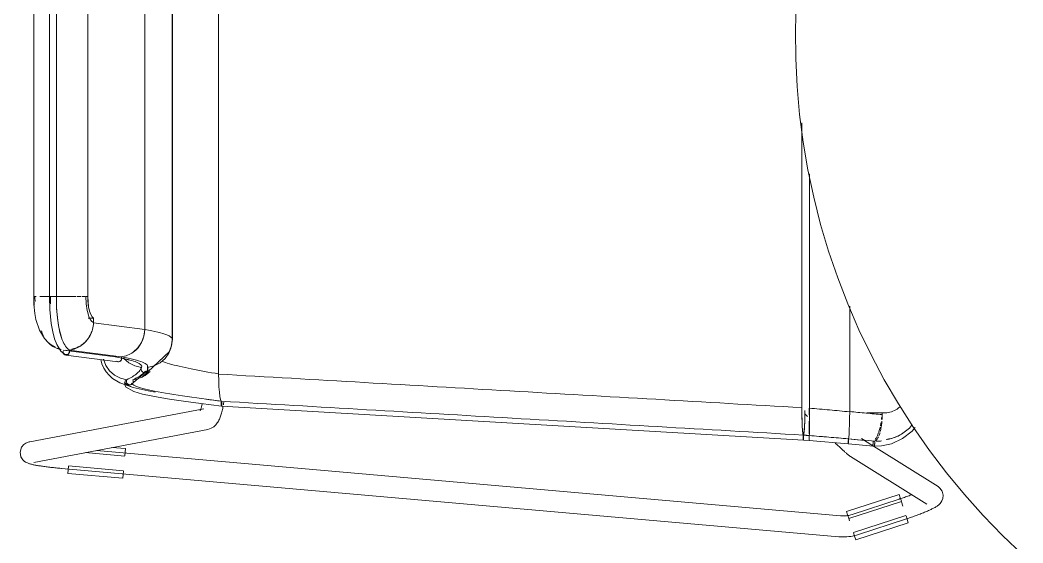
# Model space of a CAD drawing. Header units: millimetres. Extents: x 155927 to 295199, y -4084 to 97293.
# Drawn here: x 158906 to 159478, y 17120 to 17418 of the extents above; entities that cross this region are included whole.
import ezdxf

# ---------------------------------------------------------------- set-up
doc = ezdxf.new("R2010")
doc.units = ezdxf.units.MM
doc.header["$MEASUREMENT"] = 0
doc.layers.add('I-FURN', color=8, linetype='CONTINUOUS', lineweight=9)

msp = doc.modelspace()

# ---------------------------------------------------------------- linework, layer by layer
at = {"layer": 'I-FURN'}
for p, q in [((159019.54, 17599.69), (159019.54, 17216.29)), ((159019.54, 17216.29), (159019.54, 17599.69)), ((158993.04, 17580.38), (158993.04, 17235.6)), ((158993.04, 17235.6), (158993.04, 17580.38)), ((158977.44, 17574.34), (158977.44, 17241.63)), ((158977.44, 17241.63), (158977.44, 17574.34)), ((158914.07, 17555.42), (158914.07, 17260.56)), ((158923.11, 17555.42), (158923.11, 17260.56)), ((158927.07, 17260.56), (158927.07, 17555.42)), ((158944.91, 17555.42), (158944.91, 17260.56)), ((158944.97, 17260.56), (158944.97, 17555.42)), ((158993.19, 17236.13), (158993.19, 17540.93)), ((159349.09, 17428.3), (159348.6, 17412.31)), ((159348.6, 17412.31), (159348.75, 17396.31)), ((159348.75, 17396.31), (159349.53, 17380.33)), ((159349.53, 17380.33), (159350.96, 17364.39)), ((159350.96, 17364.39), (159353.02, 17348.53)), ((159352.27, 17359.63), (159352.27, 17197.04)), ((159352.27, 17197.04), (159352.27, 17359.63)), ((159353.02, 17348.53), (159355.72, 17332.76)), ((159355.72, 17332.76), (159359.04, 17317.11)), ((159356.59, 17330.41), (159356.59, 17196.77)), ((159356.59, 17196.77), (159356.59, 17330.41)), ((159359.04, 17317.11), (159362.98, 17301.6)), ((159362.98, 17301.6), (159367.55, 17286.27)), ((159367.55, 17286.27), (159372.72, 17271.13)), ((159372.72, 17271.13), (159378.49, 17256.21)), ((158914.07, 17260.56), (158914.24, 17260.56)), ((158914.15, 17256.04), (158914.07, 17260.56)), ((158915.56, 17260.56), (158914.09, 17260.56)), ((158920.17, 17260.56), (158917.59, 17260.56)), ((158920.33, 17260.56), (158923.35, 17260.56)), ((158923.35, 17260.56), (158920.34, 17260.56)), ((158927.07, 17260.56), (158923.11, 17260.56)), ((158923.26, 17253), (158923.11, 17260.56)), ((158923.11, 17260.56), (158923.18, 17260.56)), ((158923.18, 17260.56), (158923.38, 17260.56)), ((158923.38, 17260.56), (158923.68, 17260.56)), ((158923.68, 17260.56), (158924.07, 17260.56)), ((158924.07, 17260.56), (158924.52, 17260.56)), ((158924.52, 17260.56), (158925.02, 17260.56)), ((158925.02, 17260.56), (158925.51, 17260.56)), ((158925.51, 17260.56), (158925.99, 17260.56)), ((158925.99, 17260.56), (158926.41, 17260.56)), ((158926.41, 17260.56), (158926.74, 17260.56)), ((158926.74, 17260.56), (158926.96, 17260.56)), ((158926.96, 17260.56), (158927.06, 17260.56)), ((158927.04, 17260.56), (158930.85, 17260.56)), ((158930.86, 17260.56), (158927.04, 17260.56)), ((158927.07, 17260.56), (158927.16, 17254.15)), ((158934.61, 17260.56), (158931.05, 17260.56)), ((158934.97, 17260.56), (158937.52, 17260.56)), ((158938.08, 17260.56), (158937.5, 17260.56)), ((158941.06, 17260.56), (158938.6, 17260.56)), ((158943.39, 17260.56), (158941.65, 17260.56)), ((158945.08, 17257.53), (158944.97, 17260.56)), ((158914.67, 17250.84), (158914.15, 17256.04)), ((158945.4, 17254.67), (158945.08, 17257.53)), ((158945.91, 17252.18), (158945.4, 17254.67)), ((159378.49, 17256.21), (159384.86, 17241.53)), ((159379.56, 17194.83), (159379.56, 17254.95)), ((159379.56, 17254.95), (159379.56, 17194.83)), ((158915.32, 17247.34), (158914.67, 17250.84)), ((158924.06, 17245.12), (158923.26, 17253)), ((158927.16, 17254.15), (158927.64, 17248.16)), ((158946.58, 17250.2), (158945.91, 17252.18)), ((158947.37, 17248.85), (158946.58, 17250.2)), ((158948.23, 17248.21), (158947.37, 17248.85)), ((158917.34, 17241.19), (158915.32, 17247.34)), ((158924.92, 17240.4), (158924.06, 17245.12)), ((158927.64, 17248.16), (158928.47, 17242.73)), ((158945.22, 17248.21), (158948.23, 17248.21)), ((158948.16, 17245.49), (158948.23, 17248.21)), ((158977.44, 17241.63), (158948.16, 17245.49)), ((158920.21, 17236.47), (158917.34, 17241.19)), ((158926, 17236.36), (158924.92, 17240.4)), ((158928.47, 17242.73), (158929.27, 17239.23)), ((158929.27, 17239.23), (158930.15, 17236.4)), ((158975.65, 17234.32), (158976.96, 17237.86)), ((158976.96, 17237.86), (158977.44, 17241.63)), ((159384.86, 17241.53), (159391.81, 17227.12)), ((158922.05, 17234.49), (158920.21, 17236.47)), ((158924.12, 17232.82), (158922.05, 17234.49)), ((158926.39, 17231.49), (158924.12, 17232.82)), ((158927.19, 17233.19), (158926, 17236.36)), ((158929.5, 17229.36), (158927.19, 17233.19)), ((158930.15, 17236.4), (158930.34, 17235.89)), ((158973.57, 17231.2), (158975.65, 17234.32)), ((158991.02, 17227.92), (158992.75, 17232.39)), ((158992.56, 17231.81), (158991.19, 17228.24)), ((158991.2, 17228.24), (158992.57, 17231.81)), ((158993.04, 17235.6), (158992.56, 17231.81)), ((158992.57, 17231.81), (158993.04, 17235.6)), ((158992.75, 17232.39), (158993.19, 17236.14)), ((158931.88, 17227.47), (158929.5, 17229.36)), ((158960.51, 17226.11), (158930.82, 17229.95)), ((158936.79, 17229.18), (158932.01, 17229.8)), ((158962.16, 17223.26), (158932.38, 17227.11)), ((158964.06, 17226.09), (158934.36, 17229.93)), ((158966.03, 17224.85), (158959.73, 17226.23)), ((158970.83, 17228.72), (158973.57, 17231.2)), ((158975.92, 17214.42), (158991.62, 17229.02)), ((158991.19, 17228.24), (158989.02, 17225.1)), ((158989.03, 17225.1), (158991.2, 17228.24)), ((158991.62, 17229.02), (158992.32, 17230.95)), ((159391.81, 17227.12), (159399.32, 17213)), ((158952.31, 17224.57), (158952.97, 17222.06)), ((158952.97, 17222.06), (158953.99, 17219.69)), ((158953.82, 17224.71), (158955.22, 17221.19)), ((158955.22, 17221.19), (158957.39, 17218.11)), ((158961.48, 17223.5), (158961.92, 17223.31)), ((158961.92, 17223.31), (158962.39, 17223.24)), ((158962.39, 17223.24), (158962.86, 17223.31)), ((158962.86, 17223.31), (158963.3, 17223.5)), ((158963.3, 17223.5), (158963.68, 17223.79)), ((158963.68, 17223.79), (158963.98, 17224.17)), ((158963.98, 17224.17), (158964.18, 17224.63)), ((158964.18, 17224.63), (158964.26, 17225.12)), ((158964.26, 17225.12), (158964.22, 17225.62)), ((158965.56, 17225.1), (158968.43, 17222.59)), ((158968.46, 17224.1), (158966.03, 17224.85)), ((158968.43, 17222.59), (158971.83, 17220.84)), ((158971.83, 17220.84), (158975.54, 17219.94)), ((158979.02, 17218.13), (158979.06, 17221.01)), ((158979.05, 17219.94), (158982.76, 17220.84)), ((158986.15, 17222.6), (158982.76, 17220.84)), ((158982.76, 17220.84), (158986.16, 17222.59)), ((158989.02, 17225.1), (158986.15, 17222.6)), ((158986.16, 17222.59), (158989.03, 17225.1)), ((158953.99, 17219.69), (158955.37, 17217.5)), ((158955.37, 17217.5), (158957.05, 17215.52)), ((158957.05, 17215.52), (158959.02, 17213.78)), ((158957.39, 17218.11), (158960.22, 17215.63)), ((158960.22, 17215.63), (158963.54, 17213.89)), ((158969.73, 17210.31), (158979.15, 17218.43)), ((158975.54, 17219.95), (158974.98, 17220.02)), ((158975.02, 17214), (158977.6, 17215.36)), ((158975.26, 17219.27), (158975.44, 17219.7)), ((158975.34, 17218.98), (158975.38, 17219.48)), ((158975.38, 17219.47), (158975.34, 17218.98)), ((158975.42, 17218.49), (158975.34, 17218.98)), ((158975.34, 17218.98), (158975.42, 17218.49)), ((158975.38, 17219.48), (158975.54, 17219.95)), ((158975.54, 17219.94), (158975.38, 17219.47)), ((158975.63, 17218.04), (158975.42, 17218.49)), ((158975.42, 17218.49), (158975.62, 17218.03)), ((158975.62, 17218.03), (158975.94, 17217.65)), ((158975.94, 17217.66), (158975.63, 17218.04)), ((158977.59, 17215.37), (158975.92, 17214.42)), ((158976.34, 17217.36), (158975.94, 17217.66)), ((158975.94, 17217.65), (158976.34, 17217.36)), ((158976.8, 17217.17), (158976.34, 17217.36)), ((158976.34, 17217.36), (158976.8, 17217.17)), ((158977.29, 17217.11), (158976.8, 17217.17)), ((158976.8, 17217.17), (158977.29, 17217.1)), ((158977.78, 17217.17), (158977.29, 17217.11)), ((158977.29, 17217.1), (158977.78, 17217.17)), ((158980.43, 17217.76), (158977.59, 17215.37)), ((158977.6, 17215.36), (158980.43, 17217.76)), ((158978.24, 17217.36), (158977.78, 17217.17)), ((158977.78, 17217.17), (158978.25, 17217.36)), ((158978.65, 17217.66), (158978.24, 17217.36)), ((158978.25, 17217.36), (158978.65, 17217.65)), ((158978.96, 17218.04), (158978.65, 17217.66)), ((158978.65, 17217.65), (158978.96, 17218.03)), ((158979.16, 17218.49), (158978.96, 17218.04)), ((158978.96, 17218.03), (158979.17, 17218.49)), ((158979.04, 17219.95), (158979.21, 17219.48)), ((158979.21, 17219.47), (158979.05, 17219.94)), ((158979.25, 17218.98), (158979.16, 17218.49)), ((158979.17, 17218.49), (158979.25, 17218.98)), ((158979.21, 17219.48), (158979.25, 17218.98)), ((158979.25, 17218.98), (158979.21, 17219.47)), ((159019.54, 17216.29), (159019.6, 17212.52)), ((159019.6, 17212.52), (159019.54, 17216.21)), ((158959.02, 17213.78), (158963.13, 17211.28)), ((158963.13, 17211.28), (158970.76, 17208.61)), ((158963.54, 17213.89), (158967.17, 17212.99)), ((158965.95, 17211.17), (158966.25, 17212.08)), ((158966.48, 17208.98), (158965.95, 17211.17)), ((158971.12, 17206.21), (158966.48, 17208.98)), ((158967.01, 17212.52), (158966.96, 17212.02)), ((158966.96, 17212.02), (158967.04, 17211.52)), ((158966.97, 17212.02), (158967.01, 17212.52)), ((158967.04, 17211.53), (158966.97, 17212.02)), ((158967.01, 17212.52), (158967.17, 17212.99)), ((158967.17, 17212.99), (158967.01, 17212.52)), ((158967.24, 17211.07), (158967.04, 17211.53)), ((158967.04, 17211.52), (158967.23, 17211.07)), ((158967.23, 17211.07), (158967.54, 17210.68)), ((158967.54, 17210.68), (158967.24, 17211.07)), ((158967.94, 17210.38), (158967.54, 17210.68)), ((158967.54, 17210.68), (158967.94, 17210.38)), ((158968.39, 17210.19), (158967.94, 17210.38)), ((158967.94, 17210.38), (158968.39, 17210.18)), ((158968.87, 17210.11), (158968.39, 17210.19)), ((158968.39, 17210.18), (158968.87, 17210.11)), ((158969.36, 17210.17), (158968.87, 17210.11)), ((158968.87, 17210.11), (158969.36, 17210.17)), ((158969.82, 17210.36), (158969.36, 17210.17)), ((158969.36, 17210.17), (158969.82, 17210.35)), ((158970, 17210.46), (158969.79, 17210.34)), ((158970.22, 17210.64), (158969.82, 17210.36)), ((158969.82, 17210.35), (158970.22, 17210.64)), ((158970.54, 17211.02), (158970.22, 17210.64)), ((158970.22, 17210.64), (158970.54, 17211.02)), ((158970.75, 17211.47), (158970.54, 17211.02)), ((158970.54, 17211.02), (158970.75, 17211.47)), ((158974.27, 17213.73), (158970.66, 17212.94)), ((158970.66, 17212.94), (158974.27, 17213.72)), ((158970.66, 17212.94), (158970.81, 17212.46)), ((158970.81, 17212.46), (158970.66, 17212.94)), ((158970.84, 17211.96), (158970.75, 17211.47)), ((158970.75, 17211.47), (158970.84, 17211.96)), ((158970.81, 17212.46), (158970.84, 17211.96)), ((158970.84, 17211.96), (158970.81, 17212.46)), ((159019.6, 17212.52), (159019.75, 17208.99)), ((159019.75, 17208.98), (159019.6, 17212.46)), ((159019.75, 17208.99), (159019.99, 17205.88)), ((159019.99, 17205.88), (159019.75, 17208.94)), ((159399.32, 17213), (159407.4, 17199.19)), ((158970.76, 17208.61), (158979.28, 17206.72)), ((158976.12, 17204.8), (158971.12, 17206.21)), ((158985.14, 17203), (158976.12, 17204.8)), ((158979.28, 17206.72), (158983.34, 17205.98)), ((158991.45, 17201.97), (158985.14, 17203)), ((159019.99, 17205.88), (159020.3, 17203.39)), ((159020.3, 17203.39), (159019.99, 17205.85)), ((159020.3, 17203.39), (159020.67, 17201.64)), ((159020.67, 17201.64), (159020.3, 17203.38)), ((158999.47, 17200.78), (158991.45, 17201.97)), ((159009.4, 17199.43), (158999.47, 17200.78)), ((159021.26, 17197.87), (159009.4, 17199.43)), ((159009.63, 17196.92), (159009.73, 17197.29)), ((159009.73, 17197.29), (159009.84, 17197.68)), ((159009.84, 17197.68), (159009.95, 17198.1)), ((159009.95, 17198.1), (159010.05, 17198.55)), ((159010.05, 17198.55), (159010.15, 17199.02)), ((159010.15, 17199.02), (159010.25, 17199.51)), ((159021.07, 17200.74), (159020.67, 17201.64)), ((159020.67, 17201.64), (159021.07, 17200.74)), ((159021.07, 17200.74), (159021.05, 17200.27)), ((159021.05, 17200.27), (159021.07, 17200.74)), ((159021.05, 17200.27), (159021.05, 17199.77)), ((159021.05, 17199.77), (159021.05, 17200.27)), ((159021.05, 17199.77), (159021.06, 17199.28)), ((159021.05, 17199.27), (159021.05, 17199.77)), ((159021.08, 17198.82), (159021.05, 17199.27)), ((159021.06, 17199.28), (159021.08, 17198.82)), ((159021.08, 17198.82), (159021.11, 17198.44)), ((159021.11, 17198.43), (159021.08, 17198.82)), ((159021.11, 17198.44), (159021.15, 17198.14)), ((159021.15, 17198.14), (159021.11, 17198.43)), ((159021.15, 17198.14), (159021.2, 17197.95)), ((159021.2, 17197.94), (159021.15, 17198.14)), ((159021.2, 17197.95), (159021.26, 17197.87)), ((159021.26, 17197.87), (159021.2, 17197.94)), ((159021.26, 17197.87), (159021.31, 17197.94)), ((159021.31, 17197.93), (159021.26, 17197.87)), ((159021.26, 17197.87), (159353.17, 17178.58)), ((159021.31, 17197.94), (159021.36, 17198.12)), ((159021.36, 17198.12), (159021.31, 17197.93)), ((159021.36, 17198.12), (159021.4, 17198.41)), ((159021.4, 17198.41), (159021.36, 17198.12)), ((159021.4, 17198.41), (159021.44, 17198.79)), ((159021.44, 17198.79), (159021.4, 17198.41)), ((159021.44, 17198.79), (159021.46, 17199.24)), ((159021.46, 17199.24), (159021.44, 17198.79)), ((159021.46, 17199.24), (159021.47, 17199.73)), ((159021.47, 17199.73), (159021.46, 17199.24)), ((159021.47, 17199.73), (159021.47, 17200.23)), ((159021.47, 17200.23), (159021.47, 17199.73)), ((159021.91, 17196.6), (159022.04, 17197.28)), ((159022.04, 17197.28), (159022.17, 17197.98)), ((159022.28, 17198.68), (159022.39, 17199.4)), ((159022.39, 17199.4), (159022.49, 17200.12)), ((159407.4, 17199.19), (159416.02, 17185.71)), ((159011.18, 17196.47), (158911.89, 17177.66)), ((159008.95, 17195.25), (159008.96, 17195.28)), ((159008.96, 17195.28), (159009.01, 17195.35)), ((159009.01, 17195.35), (159009.05, 17195.44)), ((159009.05, 17195.44), (159009.13, 17195.59)), ((159009.13, 17195.59), (159009.21, 17195.78)), ((159009.21, 17195.78), (159009.31, 17196.01)), ((159009.31, 17196.01), (159009.41, 17196.28)), ((159009.41, 17196.28), (159009.52, 17196.59)), ((159009.52, 17196.59), (159009.63, 17196.92)), ((159020.24, 17191.04), (159020.47, 17191.61)), ((159020.47, 17191.61), (159020.69, 17192.19)), ((159020.69, 17192.19), (159020.9, 17192.78)), ((159020.9, 17192.78), (159021.09, 17193.39)), ((159021.09, 17193.39), (159021.28, 17194.01)), ((159021.28, 17194.01), (159021.45, 17194.64)), ((159021.45, 17194.64), (159021.61, 17195.28)), ((159021.61, 17195.28), (159021.76, 17195.93)), ((159021.76, 17195.93), (159021.91, 17196.6)), ((159352.27, 17197.04), (159352.3, 17193.25)), ((159352.3, 17193.25), (159352.38, 17189.69)), ((159353.91, 17193.55), (159355.44, 17192.08)), ((159353.95, 17189.69), (159354.03, 17193.24)), ((159354.03, 17193.24), (159354.06, 17195.5)), ((159356.46, 17192.98), (159356.46, 17196.76)), ((159356.46, 17196.76), (159356.46, 17192.98)), ((159356.59, 17192.98), (159356.58, 17189.42)), ((159356.58, 17189.42), (159356.59, 17192.98)), ((159356.59, 17196.77), (159356.59, 17192.99)), ((159356.59, 17192.98), (159356.59, 17196.77)), ((159379.53, 17191.07), (159379.56, 17194.83)), ((159379.56, 17194.71), (159379.53, 17191.07)), ((159389.6, 17194.12), (159399.35, 17194.12)), ((159398.11, 17194.18), (159398.11, 17193.13)), ((159016.08, 17185.74), (159016.77, 17186.22)), ((159016.77, 17186.22), (159017.37, 17186.73)), ((159017.37, 17186.73), (159017.89, 17187.25)), ((159017.89, 17187.25), (159018.34, 17187.78)), ((159018.34, 17187.78), (159018.74, 17188.32)), ((159018.74, 17188.32), (159019.1, 17188.85)), ((159019.1, 17188.85), (159019.42, 17189.39)), ((159019.42, 17189.39), (159019.71, 17189.93)), ((159019.71, 17189.93), (159019.99, 17190.48)), ((159019.99, 17190.48), (159020.24, 17191.04)), ((159352.38, 17189.69), (159352.5, 17186.56)), ((159352.5, 17186.56), (159352.66, 17184.06)), ((159353.67, 17184.08), (159353.83, 17186.58)), ((159353.83, 17186.58), (159353.95, 17189.69)), ((159356.48, 17186.3), (159356.47, 17189.43)), ((159356.47, 17189.42), (159356.48, 17186.3)), ((159356.49, 17183.8), (159356.48, 17186.3)), ((159356.48, 17186.3), (159356.49, 17183.8)), ((159356.57, 17186.28), (159356.56, 17183.79)), ((159356.56, 17183.78), (159356.57, 17186.28)), ((159356.58, 17189.42), (159356.57, 17186.29)), ((159356.57, 17186.28), (159356.58, 17189.42)), ((159379.34, 17184.44), (159379.46, 17187.54)), ((159379.45, 17187.47), (159379.34, 17184.43)), ((159379.53, 17190.97), (159379.46, 17187.53)), ((159379.46, 17187.54), (159379.53, 17190.97)), ((159414.74, 17186.81), (159413.61, 17185.46)), ((158914.12, 17165.87), (159013.41, 17184.68)), ((159013.41, 17184.68), (159014.4, 17184.94)), ((159014.4, 17184.94), (159015.29, 17185.3)), ((159015.29, 17185.3), (159016.08, 17185.74)), ((159352.66, 17184.06), (159352.86, 17182.31)), ((159352.86, 17182.31), (159353.07, 17181.42)), ((159353.07, 17181.42), (159353.06, 17180.95)), ((159353.06, 17180.95), (159353.06, 17180.45)), ((159353.06, 17180.45), (159353.06, 17179.96)), ((159353.27, 17181.43), (159353.48, 17182.33)), ((159353.28, 17180.96), (159353.27, 17181.43)), ((159353.27, 17179.97), (159353.28, 17180.46)), ((159353.28, 17180.46), (159353.28, 17180.96)), ((159353.48, 17182.33), (159353.67, 17184.08)), ((159356.5, 17182.05), (159356.49, 17183.8)), ((159356.49, 17183.8), (159356.5, 17182.05)), ((159356.52, 17180.69), (159356.52, 17181.16)), ((159356.52, 17181.15), (159356.52, 17180.68)), ((159356.52, 17180.19), (159356.52, 17180.69)), ((159356.52, 17180.68), (159356.52, 17180.19)), ((159356.52, 17179.7), (159356.52, 17180.19)), ((159356.52, 17180.19), (159356.52, 17179.69)), ((159356.55, 17182.04), (159356.53, 17181.15)), ((159356.53, 17181.15), (159356.55, 17182.03)), ((159356.53, 17181.15), (159356.53, 17180.68)), ((159356.53, 17180.68), (159356.53, 17181.15)), ((159356.53, 17180.68), (159356.53, 17180.18)), ((159356.53, 17180.18), (159356.53, 17180.68)), ((159356.53, 17180.18), (159356.53, 17179.69)), ((159356.53, 17179.69), (159356.53, 17180.18)), ((159356.56, 17183.78), (159356.55, 17182.04)), ((159356.55, 17182.03), (159356.56, 17183.78)), ((159379.01, 17180.22), (159378.82, 17179.33)), ((159378.82, 17179.33), (159379.01, 17180.22)), ((159379.01, 17180.22), (159379.19, 17181.96)), ((159379.19, 17181.94), (159379.01, 17180.22)), ((159379.19, 17181.96), (159379.34, 17184.44)), ((159379.34, 17184.4), (159379.19, 17181.96)), ((159409.04, 17181.96), (159405.35, 17180.05)), ((159413.61, 17185.46), (159409.04, 17181.96)), ((159415.28, 17183.72), (159409.75, 17179.38)), ((159416.92, 17185.77), (159415.28, 17183.72)), ((159416.02, 17185.71), (159425.18, 17172.59)), ((158907.13, 17174.52), (158906.29, 17171.77)), ((158907.13, 17174.52), (158908.45, 17176.1)), ((158908.45, 17176.1), (158909.53, 17176.84)), ((158909.53, 17176.84), (158910.33, 17177.22)), ((158910.33, 17177.22), (158910.95, 17177.43)), ((158910.95, 17177.43), (158911.47, 17177.57)), ((158911.47, 17177.57), (158911.89, 17177.66)), ((158966.47, 17173.72), (158958.58, 17174.42)), ((159353.06, 17179.96), (159353.07, 17179.51)), ((159353.07, 17179.51), (159353.09, 17179.13)), ((159353.09, 17179.13), (159353.11, 17178.84)), ((159353.11, 17178.84), (159353.14, 17178.65)), ((159353.14, 17178.65), (159353.17, 17178.58)), ((159353.17, 17178.58), (159353.19, 17178.65)), ((159356.53, 17178.31), (159353.17, 17178.58)), ((159353.19, 17178.65), (159353.22, 17178.84)), ((159353.22, 17178.84), (159353.24, 17179.14)), ((159353.24, 17179.14), (159353.26, 17179.52)), ((159353.26, 17179.52), (159353.27, 17179.97)), ((159356.52, 17179.25), (159356.52, 17179.7)), ((159356.52, 17179.69), (159356.52, 17179.24)), ((159356.52, 17178.86), (159356.52, 17179.25)), ((159356.52, 17179.24), (159356.52, 17178.86)), ((159356.53, 17178.31), (159356.52, 17178.38)), ((159356.52, 17178.38), (159356.53, 17178.31)), ((159356.53, 17179.69), (159356.53, 17179.24)), ((159356.53, 17179.24), (159356.53, 17179.69)), ((159356.53, 17179.24), (159356.53, 17178.86)), ((159356.53, 17178.85), (159356.53, 17179.24)), ((159356.53, 17178.86), (159356.53, 17178.57)), ((159356.53, 17178.56), (159356.53, 17178.85)), ((159356.53, 17178.38), (159356.53, 17178.31)), ((159356.53, 17178.31), (159356.53, 17178.37)), ((159356.53, 17178.31), (159378.73, 17176.48)), ((159371.69, 17176.51), (159371.22, 17176.95)), ((159372.15, 17176.08), (159371.69, 17176.51)), ((159372.6, 17175.66), (159372.15, 17176.08)), ((159373.05, 17175.24), (159372.6, 17175.66)), ((159373.48, 17174.84), (159373.05, 17175.24)), ((159373.91, 17174.45), (159373.48, 17174.84)), ((159374.32, 17174.07), (159373.91, 17174.45)), ((159378.62, 17178.35), (159378.63, 17177.86)), ((159378.63, 17177.86), (159378.62, 17178.35)), ((159378.63, 17179.32), (159378.63, 17178.85)), ((159378.63, 17178.85), (159378.63, 17179.32)), ((159378.63, 17177.86), (159378.64, 17177.41)), ((159378.64, 17177.41), (159378.63, 17177.86)), ((159378.64, 17177.41), (159378.66, 17177.02)), ((159378.66, 17177.03), (159378.64, 17177.41)), ((159378.68, 17176.74), (159378.66, 17177.03)), ((159378.66, 17177.02), (159378.68, 17176.73)), ((159378.7, 17176.55), (159378.68, 17176.74)), ((159378.68, 17176.73), (159378.7, 17176.54)), ((159378.73, 17176.48), (159378.7, 17176.55)), ((159378.7, 17176.54), (159378.73, 17176.48)), ((159378.75, 17176.55), (159378.73, 17176.48)), ((159378.73, 17176.48), (159378.75, 17176.55)), ((159378.73, 17176.48), (159393.22, 17175.06)), ((159378.75, 17176.55), (159378.78, 17176.74)), ((159378.8, 17177.04), (159378.78, 17176.74)), ((159378.78, 17176.74), (159378.8, 17177.03)), ((159378.8, 17177.03), (159378.81, 17177.42)), ((159378.81, 17177.42), (159378.8, 17177.04)), ((159378.83, 17177.88), (159378.81, 17177.42)), ((159378.81, 17177.42), (159378.83, 17177.87)), ((159378.83, 17178.86), (159378.82, 17179.33)), ((159378.82, 17179.33), (159378.83, 17178.86)), ((159378.83, 17178.36), (159378.83, 17178.86)), ((159378.83, 17178.86), (159378.83, 17178.37)), ((159378.83, 17178.37), (159378.83, 17177.88)), ((159378.83, 17177.87), (159378.83, 17178.36)), ((159392.81, 17175.36), (159386.36, 17179.4)), ((159397.79, 17175.27), (159392.32, 17175.18)), ((159429.95, 17152.1), (159393.18, 17175.13)), ((159403.43, 17176.48), (159397.79, 17175.27)), ((159409.75, 17179.38), (159403.43, 17176.48)), ((158906.29, 17171.77), (158906.78, 17169.01)), ((158906.78, 17169.01), (158907.82, 17167.35)), ((158943.5, 17171.48), (158966.1, 17169.49)), ((159374.34, 17135.39), (158949.84, 17172.69)), ((158966.29, 17171.68), (158966.11, 17169.62)), ((158966.47, 17173.72), (158966.29, 17171.68)), ((159374.72, 17173.7), (159374.32, 17174.07)), ((159375.11, 17173.34), (159374.72, 17173.7)), ((159375.49, 17173), (159375.11, 17173.34)), ((159375.86, 17172.67), (159375.49, 17173)), ((159376.21, 17172.35), (159375.86, 17172.67)), ((159376.54, 17172.05), (159376.21, 17172.35)), ((159376.87, 17171.77), (159376.54, 17172.05)), ((159377.17, 17171.49), (159376.87, 17171.77)), ((159377.47, 17171.24), (159377.17, 17171.49)), ((159377.75, 17170.99), (159377.47, 17171.24)), ((159378.01, 17170.76), (159377.75, 17170.99)), ((159378.27, 17170.55), (159378.01, 17170.76)), ((159378.51, 17170.35), (159378.27, 17170.55)), ((159378.74, 17170.16), (159378.51, 17170.35)), ((159378.96, 17169.98), (159378.74, 17170.16)), ((159379.18, 17169.8), (159378.96, 17169.98)), ((159379.41, 17169.63), (159379.18, 17169.8)), ((159379.67, 17169.45), (159379.41, 17169.63)), ((159379.99, 17169.23), (159379.67, 17169.45)), ((159379.99, 17169.23), (159423.58, 17141.93)), ((159425.18, 17172.59), (159434.85, 17159.84)), ((158907.82, 17167.35), (158908.73, 17166.5)), ((158908.73, 17166.5), (158909.43, 17166.02)), ((158909.43, 17166.02), (158909.99, 17165.72)), ((158909.99, 17165.72), (158910.46, 17165.5)), ((158910.46, 17165.5), (158910.89, 17165.33)), ((158910.89, 17165.33), (158911.3, 17165.19)), ((158911.3, 17165.19), (158911.69, 17165.07)), ((158911.69, 17165.07), (158912.09, 17164.95)), ((158912.09, 17164.95), (158912.49, 17164.84)), ((158912.49, 17164.84), (158912.9, 17164.74)), ((158912.9, 17164.74), (158913.33, 17164.64)), ((158913.33, 17164.64), (158913.77, 17164.54)), ((158913.77, 17164.54), (158914.23, 17164.44)), ((158914.23, 17164.44), (158914.71, 17164.35)), ((158914.71, 17164.35), (158915.21, 17164.25)), ((158915.21, 17164.25), (158915.72, 17164.16)), ((158915.72, 17164.16), (158916.25, 17164.07)), ((158916.25, 17164.07), (158916.81, 17163.97)), ((158916.81, 17163.97), (158917.37, 17163.88)), ((158917.37, 17163.88), (158917.96, 17163.79)), ((158917.96, 17163.79), (158918.56, 17163.7)), ((158918.56, 17163.7), (158919.18, 17163.61)), ((158919.18, 17163.61), (158919.82, 17163.52)), ((158919.82, 17163.52), (158920.47, 17163.43)), ((158920.47, 17163.43), (158921.13, 17163.34)), ((158921.13, 17163.34), (158921.8, 17163.25)), ((158921.8, 17163.25), (158922.49, 17163.17)), ((158922.49, 17163.17), (158923.19, 17163.08)), ((158923.19, 17163.08), (158923.9, 17163)), ((158923.9, 17163), (158924.62, 17162.92)), ((158933.76, 17161.62), (158933.94, 17163.68)), ((158965.36, 17161.04), (158933.95, 17163.8)), ((158924.62, 17162.92), (158925.34, 17162.84)), ((158925.34, 17162.84), (158926.08, 17162.76)), ((158926.08, 17162.76), (158926.82, 17162.68)), ((158926.82, 17162.68), (158927.56, 17162.61)), ((158927.56, 17162.61), (158928.31, 17162.54)), ((158928.31, 17162.54), (158929.06, 17162.47)), ((158929.06, 17162.47), (158929.81, 17162.4)), ((158929.81, 17162.4), (158929.97, 17162.39)), ((158929.97, 17162.39), (159373.29, 17123.44)), ((158933.58, 17159.57), (158933.76, 17161.62)), ((158964.99, 17156.81), (158933.58, 17159.57)), ((158965.17, 17158.86), (158964.99, 17156.81)), ((158965.35, 17160.92), (158965.17, 17158.86)), ((159434.85, 17159.84), (159445.02, 17147.5)), ((159431.07, 17151.2), (159429.95, 17152.1)), ((159407.76, 17147.57), (159377.76, 17137.88)), ((159407.76, 17147.57), (159408.39, 17145.62)), ((159410.79, 17145.88), (159410.11, 17145.65)), ((159411.46, 17146.12), (159410.79, 17145.88)), ((159412.13, 17146.35), (159411.46, 17146.12)), ((159412.79, 17146.59), (159412.13, 17146.35)), ((159413.43, 17146.82), (159412.79, 17146.59)), ((159414.07, 17147.06), (159413.43, 17146.82)), ((159414.69, 17147.29), (159414.07, 17147.06)), ((159431.07, 17151.2), (159432.3, 17149.47)), ((159432.3, 17149.47), (159432.88, 17147.24)), ((159432.88, 17147.24), (159432.71, 17145.27)), ((159445.02, 17147.5), (159455.68, 17135.57)), ((159379.06, 17133.84), (159409.07, 17143.53)), ((159407.72, 17144.85), (159380.91, 17136.14)), ((159408.05, 17144.96), (159407.72, 17144.85)), ((159408.74, 17145.18), (159408.05, 17144.96)), ((159408.39, 17145.62), (159409.03, 17143.64)), ((159409.43, 17145.41), (159408.74, 17145.18)), ((159409.9, 17140.95), (159409.1, 17143.43)), ((159410.11, 17145.65), (159409.43, 17145.41)), ((159428.24, 17140.19), (159427.83, 17139.96)), ((159428.64, 17140.42), (159428.24, 17140.19)), ((159429.03, 17140.67), (159428.64, 17140.42)), ((159429.42, 17140.92), (159429.03, 17140.67)), ((159429.81, 17141.2), (159429.42, 17140.92)), ((159430.21, 17141.51), (159429.81, 17141.2)), ((159430.64, 17141.88), (159430.21, 17141.51)), ((159431.1, 17142.35), (159430.64, 17141.88)), ((159431.62, 17142.97), (159431.1, 17142.35)), ((159432.19, 17143.89), (159431.62, 17142.97)), ((159432.71, 17145.27), (159432.19, 17143.89)), ((159374.37, 17135.39), (159374.34, 17135.39)), ((159375.03, 17135.34), (159374.37, 17135.39)), ((159375.69, 17135.33), (159375.03, 17135.34)), ((159376.35, 17135.34), (159375.69, 17135.33)), ((159377.02, 17135.37), (159376.35, 17135.34)), ((159377.68, 17135.44), (159377.02, 17135.37)), ((159378.33, 17135.52), (159377.68, 17135.44)), ((159378.39, 17135.93), (159377.76, 17137.88)), ((159378.98, 17135.64), (159378.33, 17135.52)), ((159379.03, 17133.96), (159378.39, 17135.93)), ((159379.63, 17135.78), (159378.98, 17135.64)), ((159380.27, 17135.95), (159379.63, 17135.78)), ((159380.91, 17136.14), (159380.27, 17135.95)), ((159411.68, 17135.46), (159381.67, 17125.77)), ((159411.71, 17135.34), (159412.35, 17133.37)), ((159414.82, 17134.58), (159414.09, 17134.33)), ((159415.54, 17134.83), (159414.82, 17134.58)), ((159416.26, 17135.08), (159415.54, 17134.83)), ((159416.96, 17135.34), (159416.26, 17135.08)), ((159417.66, 17135.59), (159416.96, 17135.34)), ((159418.35, 17135.85), (159417.66, 17135.59)), ((159419.03, 17136.1), (159418.35, 17135.85)), ((159419.69, 17136.35), (159419.03, 17136.1)), ((159420.35, 17136.61), (159419.69, 17136.35)), ((159420.99, 17136.86), (159420.35, 17136.61)), ((159421.61, 17137.11), (159420.99, 17136.86)), ((159422.22, 17137.36), (159421.61, 17137.11)), ((159422.82, 17137.61), (159422.22, 17137.36)), ((159423.4, 17137.85), (159422.82, 17137.61)), ((159423.96, 17138.09), (159423.4, 17137.85)), ((159424.5, 17138.33), (159423.96, 17138.09)), ((159425.03, 17138.57), (159424.5, 17138.33)), ((159425.54, 17138.81), (159425.03, 17138.57)), ((159426.03, 17139.04), (159425.54, 17138.81)), ((159426.51, 17139.27), (159426.03, 17139.04)), ((159426.96, 17139.5), (159426.51, 17139.27)), ((159427.4, 17139.73), (159426.96, 17139.5)), ((159427.83, 17139.96), (159427.4, 17139.73)), ((159455.68, 17135.57), (159466.81, 17124.07)), ((159379.47, 17132.58), (159379.09, 17133.74)), ((159412.98, 17131.41), (159382.97, 17121.72)), ((159384.61, 17124.73), (159411.42, 17133.44)), ((159411.88, 17133.59), (159411.42, 17133.44)), ((159412.62, 17133.83), (159411.88, 17133.59)), ((159412.35, 17133.37), (159412.98, 17131.41)), ((159413.36, 17134.08), (159412.62, 17133.83)), ((159414.09, 17134.33), (159413.36, 17134.08)), ((159373.29, 17123.44), (159374.43, 17123.36)), ((159374.43, 17123.36), (159375.57, 17123.33)), ((159375.57, 17123.33), (159376.71, 17123.34)), ((159376.71, 17123.34), (159377.85, 17123.4)), ((159377.85, 17123.4), (159378.99, 17123.51)), ((159378.99, 17123.51), (159380.12, 17123.66)), ((159380.12, 17123.66), (159381.25, 17123.85)), ((159381.25, 17123.85), (159382.37, 17124.1)), ((159382.34, 17123.68), (159381.71, 17125.65)), ((159382.97, 17121.72), (159382.34, 17123.68)), ((159382.37, 17124.1), (159383.47, 17124.38)), ((159383.47, 17124.38), (159384.56, 17124.71)), ((159384.56, 17124.71), (159384.61, 17124.73)), ((159466.81, 17124.07), (159478.39, 17113.03))]:
    msp.add_line(p, q, dxfattribs=at)
for centre, major_axis, ratio, start_param, end_param in [((158918.35, 17260.56), (0, -12.4), 0.287441, 4.712389, 4.950404), ((158929.82, 17260.56), (15.75, 0), 0.000004, 5.8107, 5.99294), ((158962.37, 17241.76), (0, -15.78), 0.955139, 0.595876, 1.562553), ((158962.37, 17241.76), (0, -15.78), 0.955139, 0.112537, 0.354036), ((158962.37, 17241.76), (0, -15.78), 0.955139, 0.354206, 0.595753), ((158962.39, 17225.2), (0, -1.96), 0.955139, 5.775592, 8.064923)]:
    msp.add_ellipse(centre, major_axis=major_axis, ratio=ratio, start_param=start_param, end_param=end_param, dxfattribs=at)
for points in [[(158914.38, 17255.59), (158914.23, 17257.17), (158914.16, 17258.85), (158914.16, 17260.56)], [(158923.66, 17256.3), (158923.62, 17257.71), (158923.62, 17259.13), (158923.64, 17260.56)], [(158934.37, 17230.13), (158933.64, 17230.48), (158932.24, 17231.79), (158930.34, 17235.49), (158928.81, 17240.57), (158927.7, 17246.71), (158927.07, 17253.56), (158927, 17258.22), (158927.04, 17260.56)], [(158948.15, 17245.74), (158947.04, 17246), (158944.87, 17249.38), (158943.9, 17256.77), (158943.85, 17260.56)], [(158944.92, 17259.72), (158944.98, 17256.94), (158945.25, 17253.8), (158945.86, 17252.18)], [(158934.36, 17229.93), (158935.6, 17230.08), (158937.98, 17230.66), (158941.32, 17232.42), (158944.16, 17234.95), (158946.35, 17238.1), (158947.76, 17241.7), (158948.12, 17244.2), (158948.16, 17245.49)], [(158918.52, 17240.96), (158918.77, 17240), (158919.12, 17239.07), (158919.55, 17238.18)], [(158939.87, 17231.91), (158938.61, 17231.22), (158937.25, 17230.81), (158935.87, 17230.48)], [(158993.04, 17235.6), (158993.14, 17235.78), (158993.19, 17235.95), (158993.19, 17236.13)], [(158929.41, 17230.42), (158928.75, 17230.57), (158928.1, 17230.77), (158927.47, 17231.01)], [(158934.52, 17229.66), (158934.53, 17229.58), (158934.55, 17229.42), (158934.55, 17229.25), (158934.54, 17229.17)], [(158964.06, 17226.09), (158969.57, 17225.06), (158977.63, 17223.02), (158979.6, 17220.97), (158979.04, 17219.95)], [(159185.78, 17206.62), (159130.32, 17209.82), (159074.9, 17213.01), (159019.54, 17216.21)], [(159352.27, 17197.04), (159296.75, 17200.23), (159241.22, 17203.43), (159185.78, 17206.62)], [(159012.29, 17201.87), (159015.19, 17201.49), (159018.13, 17201.12), (159021.06, 17200.75)], [(159353.07, 17181.42), (159297.66, 17184.64), (159186.9, 17191.08), (159076.31, 17197.52), (159021.07, 17200.74)], [(159368.08, 17195.74), (159364.25, 17196.09), (159360.42, 17196.43), (159356.59, 17196.77)], [(159379.56, 17194.71), (159375.74, 17195.05), (159371.91, 17195.4), (159368.08, 17195.74)], [(159379.56, 17194.83), (159382.69, 17194.52), (159388.94, 17193.93), (159395.08, 17193.39), (159398.11, 17193.13)], [(159397.69, 17190.29), (159397.76, 17190.77), (159397.81, 17191.24), (159397.86, 17191.72)], [(159398.11, 17193.13), (159398.1, 17192.18), (159398.07, 17191.25), (159398.01, 17190.34)], [(159399.63, 17194.13), (159399.12, 17194.12), (159398.61, 17194.13), (159398.11, 17194.18)], [(159396.19, 17183.35), (159396.44, 17184.15), (159396.67, 17185.03), (159396.89, 17185.95)], [(159397.04, 17186.61), (159397.18, 17187.25), (159397.32, 17187.91), (159397.44, 17188.59)], [(159397.94, 17189.41), (159397.87, 17188.51), (159397.76, 17187.63), (159397.64, 17186.78)], [(159353.07, 17181.42), (159353.64, 17181.37), (159354.8, 17181.28), (159355.96, 17181.19), (159356.53, 17181.15)], [(159353.27, 17181.43), (159353.28, 17180.83), (159353.28, 17179.32), (159353.2, 17178.58), (159353.17, 17178.58)], [(159353.27, 17181.43), (159353.81, 17181.38), (159354.89, 17181.29), (159355.98, 17181.2), (159356.52, 17181.16)], [(159378.82, 17179.33), (159375.11, 17179.64), (159367.69, 17180.24), (159360.25, 17180.84), (159356.53, 17181.15)], [(159364.07, 17180.53), (159363.66, 17180.56), (159363.25, 17180.6), (159362.84, 17180.63)], [(159378.63, 17179.32), (159374.99, 17179.62), (159371.34, 17179.93), (159367.68, 17180.23)], [(159395.94, 17180.44), (159395.62, 17179.75), (159394.92, 17178.61), (159394.17, 17178.04), (159393.77, 17177.9)], [(159394.13, 17178.91), (159394.45, 17179.31), (159394.78, 17179.83), (159395.09, 17180.48)], [(159395.2, 17180.73), (159395.5, 17181.36), (159395.77, 17182.1), (159396.04, 17182.92)], [(159396.83, 17182.87), (159396.62, 17182.15), (159396.39, 17181.51), (159396.14, 17180.91)], [(159378.63, 17179.32), (159381.01, 17179.08), (159383.37, 17178.85), (159385.72, 17178.61)], [(159378.82, 17179.33), (159381.34, 17179.09), (159386.38, 17178.61), (159391.33, 17178.13), (159393.77, 17177.9)], [(159392.47, 17175.24), (159392.52, 17175.28), (159392.61, 17175.41), (159392.74, 17175.7), (159392.86, 17176.09), (159392.95, 17176.54), (159393.02, 17177.04), (159393.05, 17177.53), (159393.05, 17177.85), (159393.04, 17178)], [(159394.6, 17177.93), (159395.26, 17177.95), (159395.91, 17177.98), (159396.55, 17178.04)], [(159397.77, 17178.07), (159396.96, 17177.99), (159396.13, 17177.97), (159395.3, 17177.98)], [(159401.02, 17178.86), (159401.75, 17179.06), (159402.46, 17179.3), (159403.17, 17179.56)]]:
    msp.add_open_spline(points, degree=3, dxfattribs=at)
for points, knots in [([(158947.35, 17241.08), (158947.05, 17240.16), (158945.66, 17236.95), (158943.39, 17233.9), (158941.24, 17232.76)], [-0.793539, -0.793539, -0.793539, -0.793539, -0.6666667, -0.3333333, -0.3333333, -0.3333333, -0.3333333]), ([(158993.19, 17236.14), (158993.19, 17236.96), (158990.81, 17238.79), (158983.17, 17240.63), (158977.44, 17241.63)], [0.0892846, 0.0892846, 0.0892846, 0.0892846, 0.5, 1, 1, 1, 1]), ([(158920.69, 17236.21), (158920.97, 17235.81), (158922, 17234.44), (158924.17, 17232.44), (158927.02, 17230.83), (158928.96, 17230.36), (158929.73, 17230.19)], [0.434972, 0.434972, 0.434972, 0.434972, 0.5, 0.6666667, 0.8333333, 0.9407177, 0.9407177, 0.9407177, 0.9407177]), ([(158930.78, 17229.08), (158930.77, 17228.93), (158930.79, 17228.71), (158930.86, 17228.42), (158930.96, 17228.15), (158931.14, 17227.83), (158931.43, 17227.51), (158931.79, 17227.28), (158932.14, 17227.15), (158932.45, 17227.1), (158932.72, 17227.09), (158932.99, 17227.13), (158933.24, 17227.2), (158933.49, 17227.31), (158933.8, 17227.51), (158934.12, 17227.83), (158934.36, 17228.23), (158934.48, 17228.58), (158934.55, 17228.95), (158934.54, 17229.4), (158934.44, 17229.75), (158934.36, 17229.93)], [0.1111111, 0.1111111, 0.1111111, 0.1111111, 0.1666667, 0.1944444, 0.2222222, 0.2777778, 0.3333333, 0.3888889, 0.4444444, 0.4791667, 0.5138889, 0.5486111, 0.5833333, 0.6180556, 0.6527778, 0.7222222, 0.7916667, 0.8263889, 0.8611111, 0.9305556, 1, 1, 1, 1]), ([(158934.45, 17228.68), (158934.41, 17228.56), (158934.32, 17228.33), (158934.04, 17227.92), (158933.49, 17227.46), (158932.62, 17227.21), (158931.84, 17227.44), (158931.33, 17227.83), (158931.03, 17228.22), (158930.84, 17228.67), (158930.8, 17229), (158930.79, 17229.17)], [-0.8125, -0.8125, -0.8125, -0.8125, -0.765625, -0.71875, -0.625, -0.5, -0.375, -0.3125, -0.25, -0.1875, -0.125, -0.125, -0.125, -0.125]), ([(158964.16, 17225.39), (158967.87, 17224.6), (158974.36, 17222.78), (158976.09, 17220.97), (158975.54, 17219.95)], [0.1122148, 0.1122148, 0.1122148, 0.1122148, 0.5, 1, 1, 1, 1]), ([(159019.54, 17216.29), (159014.15, 17217.26), (159003.37, 17219.21), (158992.66, 17221.64), (158988.42, 17223.1), (158987.27, 17223.59)], [0, 0, 0, 0, 0.25, 0.5, 0.625, 0.625, 0.625, 0.625]), ([(158975.09, 17218.95), (158974.61, 17218.12), (158972.83, 17216.14), (158969.57, 17214.15), (158967.17, 17212.99)], [0.1424438, 0.1424438, 0.1424438, 0.1424438, 0.5, 1, 1, 1, 1]), ([(158977.79, 17217.82), (158977.39, 17217.36), (158975.72, 17215.73), (158973.07, 17214.1), (158970.66, 17212.94)], [0.303693, 0.303693, 0.303693, 0.303693, 0.5, 1, 1, 1, 1]), ([(158967.17, 17212.99), (158965.62, 17211.96), (158965.85, 17210.68), (158968.87, 17209.4), (158969.59, 17209.14)], [0, 0, 0, 0, 0.25, 0.3133981, 0.3133981, 0.3133981, 0.3133981]), ([(158969.78, 17211.11), (158969.97, 17210.7), (158971.57, 17209.28), (158979.87, 17206.84), (158998.31, 17203.79), (159013.52, 17201.76), (159021.07, 17200.74)], [0.1500588, 0.1500588, 0.1500588, 0.1500588, 0.25, 0.5, 0.75, 1, 1, 1, 1]), ([(159408, 17197.29), (159407.1, 17196.52), (159404.1, 17194.59), (159400.49, 17193.96), (159398.11, 17194.18)], [0.5, 0.5, 0.5, 0.5, 0.6666667, 1, 1, 1, 1]), ([(159353.07, 17181.42), (159352.92, 17181.7), (159352.71, 17183.08), (159352.49, 17186.44), (159352.37, 17189.61), (159352.29, 17193.21), (159352.27, 17195.76), (159352.27, 17197.04)], [-1, -1, -1, -1, -0.666667, -0.5, -0.333333, -0.166667, 0, 0, 0, 0]), ([(159354.06, 17195.5), (159354.04, 17193.47), (159353.99, 17190.25), (159353.84, 17186.46), (159353.62, 17183.11), (159353.41, 17181.71), (159353.27, 17181.43)], [-0.9335619, -0.9335619, -0.9335619, -0.9335619, -0.6666667, -0.5, -0.3333333, 0, 0, 0, 0]), ([(159397.64, 17186.77), (159397.6, 17186.49), (159397.42, 17185.35), (159397.2, 17184.28), (159397.01, 17183.54)], [0.2912407, 0.2912407, 0.2912407, 0.2912407, 0.3333333, 0.4604968, 0.4604968, 0.4604968, 0.4604968]), ([(159353.17, 17178.58), (159353.15, 17178.58), (159353.12, 17178.72), (159353.09, 17179.11), (159353.07, 17179.49), (159353.06, 17179.95), (159353.05, 17180.45), (159353.06, 17180.95), (159353.06, 17181.27), (159353.07, 17181.42)], [-0.498493, -0.498493, -0.498493, -0.498493, -0.375, -0.3125, -0.25, -0.1875, -0.125, -0.0625, 0, 0, 0, 0]), ([(159409.02, 17181.96), (159408.19, 17181.45), (159405.47, 17179.87), (159402.49, 17179.27), (159400.38, 17178.99)], [-0.4024189, -0.4024189, -0.4024189, -0.4024189, -0.3333333, -0.1789981, -0.1789981, -0.1789981, -0.1789981]), ([(159393.77, 17177.9), (159393.79, 17177.75), (159393.83, 17177.47), (159393.84, 17177.04), (159393.83, 17176.67), (159393.81, 17176.38), (159393.78, 17176.11), (159393.73, 17175.86), (159393.66, 17175.63), (159393.6, 17175.44), (159393.5, 17175.24), (159393.41, 17175.14), (159393.37, 17175.11)], [0, 0, 0, 0, 0.0555556, 0.1111111, 0.1666667, 0.1944444, 0.2222222, 0.2777778, 0.3055556, 0.3333333, 0.3888889, 0.4444444, 0.4444444, 0.4444444, 0.4444444])]:
    msp.add_open_spline(points, degree=3, knots=knots, dxfattribs=at)

doc.saveas('drawing.dxf')
